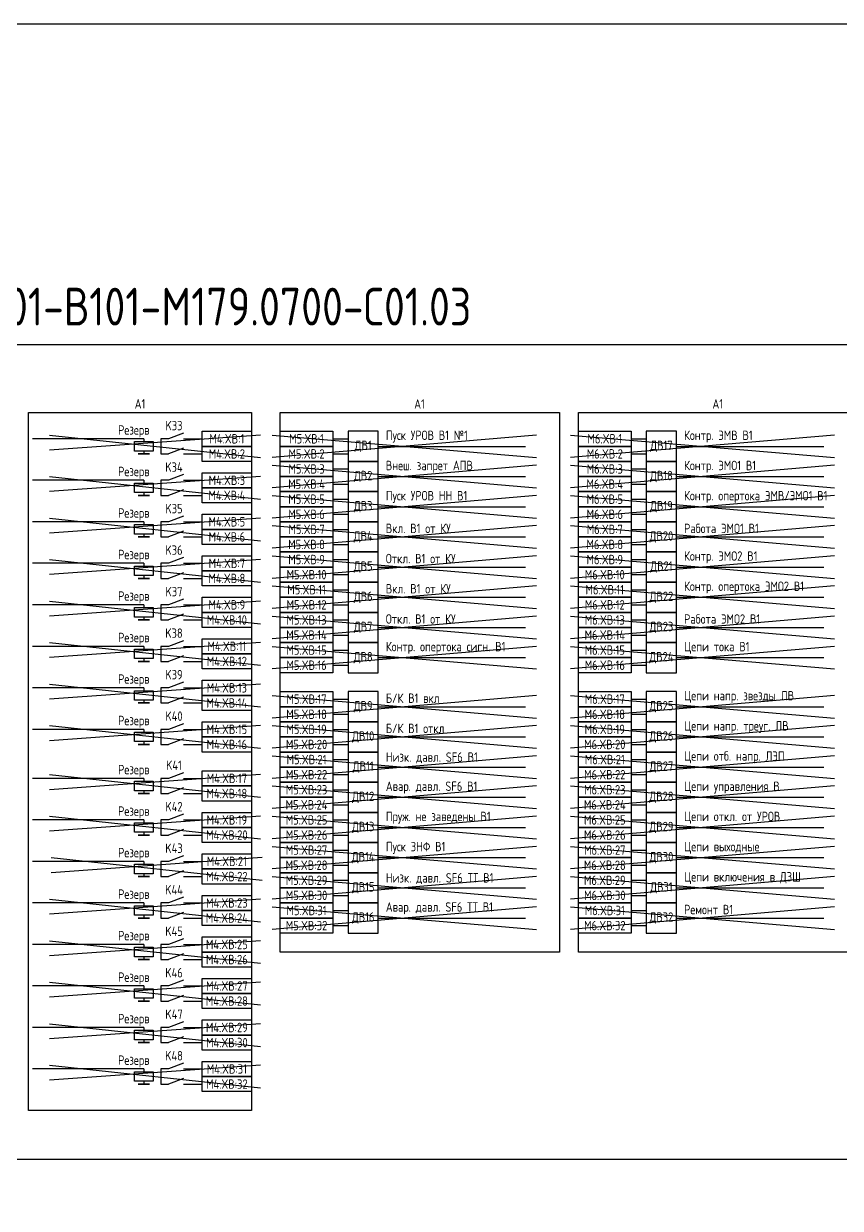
# Model space of a CAD drawing. Header units: millimetres. Extents: x -936 to 3453, y -90 to 618.
# Drawn here: x 232.2 to 448.5, y 304.1 to 618 of the extents above; entities that cross this region are included whole.
import ezdxf

# ---------------------------------------------------------------- set-up
doc = ezdxf.new("R2010")
doc.units = ezdxf.units.MM
doc.styles.add('Gost_type_A', font='GOST_0.TTF')

msp = doc.modelspace()

# ---------------------------------------------------------------- linework, layer by layer
at = {"color": 114, "true_color": 0x139b48}
for p, q in [((239, 509), (294.88, 503)), ((294.88, 509), (239, 505)), ((239, 498), (294.88, 492)), ((294.88, 498), (239, 494)), ((239, 487), (294.88, 481)), ((294.88, 487), (239, 483)), ((239, 476), (294.88, 470)), ((294.88, 476), (239, 472)), ((239, 465), (294.88, 459)), ((294.88, 465), (239, 461)), ((239, 454), (294.88, 448)), ((294.88, 454), (239, 450)), ((239, 443), (294.88, 437)), ((294.88, 443), (239, 439)), ((239, 432), (294.88, 426)), ((294.88, 432), (239, 428)), ((239, 419), (294.88, 413)), ((294.88, 419), (239, 415)), ((239, 408), (294.88, 402)), ((294.88, 408), (239, 404)), ((239.49, 397), (295.37, 391)), ((295.37, 397), (239.49, 393)), ((239, 386), (294.88, 380)), ((294.88, 386), (239, 382)), ((239, 375), (294.88, 369)), ((294.88, 375), (239, 371)), ((239, 364), (294.88, 358)), ((294.88, 364), (239, 360)), ((239, 353), (294.88, 347)), ((294.88, 353), (239, 349)), ((239, 342), (294.88, 336)), ((294.88, 342), (239, 338))]:
    msp.add_line(p, q, dxfattribs=at)
at = {"color": 0, "ltscale": 4.32}
for p, q in [((274.51, 509.5), (270.51, 508)), ((274.51, 505.5), (270.51, 504)), ((274.51, 498.5), (270.51, 497)), ((274.51, 494.5), (270.51, 493)), ((274.51, 487.5), (270.51, 486)), ((274.51, 483.5), (270.51, 482)), ((274.51, 476.5), (270.51, 475)), ((274.51, 472.5), (270.51, 471)), ((274.51, 465.5), (270.51, 464)), ((274.51, 461.5), (270.51, 460)), ((274.51, 454.5), (270.51, 453)), ((274.51, 450.5), (270.51, 449)), ((274.51, 443.5), (270.51, 442)), ((274.51, 439.5), (270.51, 438)), ((274.51, 432.5), (270.51, 431)), ((274.51, 428.5), (270.51, 427)), ((274.51, 419.5), (270.51, 418)), ((274.51, 415.5), (270.51, 414)), ((274.51, 408.5), (270.51, 407)), ((274.51, 404.5), (270.51, 403)), ((274.51, 397.5), (270.51, 396)), ((274.51, 393.5), (270.51, 392)), ((274.51, 386.5), (270.51, 385)), ((274.51, 382.5), (270.51, 381)), ((274.51, 375.5), (270.51, 374)), ((274.51, 371.5), (270.51, 370)), ((274.51, 364.5), (270.51, 363)), ((274.51, 360.5), (270.51, 359)), ((274.51, 353.5), (270.51, 352)), ((274.51, 349.5), (270.51, 348)), ((274.51, 342.5), (270.51, 341)), ((274.51, 338.5), (270.51, 337))]:
    msp.add_line(p, q, dxfattribs=at)
at = {"color": 6}
for p, q in [((298, 509), (368, 503)), ((368, 509), (298, 503)), ((377, 509), (447, 503)), ((447, 509), (377, 503)), ((298, 501), (368, 495)), ((368, 501), (298, 495)), ((377, 501), (447, 495)), ((447, 501), (377, 495)), ((298, 493), (368, 487)), ((368, 493), (298, 487)), ((377, 493), (447, 487)), ((447, 493), (377, 487)), ((298, 485), (368, 479)), ((368, 485), (298, 479)), ((377, 485), (447, 479)), ((447, 485), (377, 479)), ((298, 477), (368, 471)), ((368, 477), (298, 471)), ((377, 477), (447, 471)), ((447, 477), (377, 471)), ((298, 469), (368, 463)), ((368, 469), (298, 463)), ((377, 469), (447, 463)), ((447, 469), (377, 463)), ((298, 461), (368, 455)), ((368, 461), (298, 455)), ((377, 461), (447, 455)), ((447, 461), (377, 455)), ((298, 453), (368, 447)), ((368, 453), (298, 447)), ((377, 453), (447, 447)), ((447, 453), (377, 447)), ((298, 440), (368, 434)), ((368, 440), (298, 434)), ((377, 440), (447, 434)), ((447, 440), (377, 434)), ((298, 432), (368, 426)), ((368, 432), (298, 426)), ((377, 432), (447, 426)), ((447, 432), (377, 426)), ((298, 424), (368, 418)), ((368, 424), (298, 418)), ((377, 424), (447, 418)), ((447, 424), (377, 418)), ((298, 416), (368, 410)), ((368, 416), (298, 410)), ((377, 416), (447, 410)), ((447, 416), (377, 410)), ((298, 408), (368, 402)), ((368, 408), (298, 402)), ((377, 408), (447, 402)), ((447, 408), (377, 402)), ((298, 400), (368, 394)), ((368, 400), (298, 394)), ((377, 400), (447, 394)), ((447, 400), (377, 394)), ((298, 392), (368, 386)), ((368, 392), (298, 386)), ((377, 392), (447, 386)), ((447, 392), (377, 386)), ((298, 384), (368, 378)), ((368, 384), (298, 378)), ((377, 384), (447, 378)), ((447, 384), (377, 378))]:
    msp.add_line(p, q, dxfattribs=at)
at = {"color": 0}
for p, q in [((264.01, 508), (234.51, 508)), ((264.01, 508), (264.01, 507.25)), ((314.12, 508), (318.12, 508)), ((326.12, 506), (365.12, 506)), ((393.12, 508), (397.12, 508)), ((405.12, 506), (444.12, 506)), ((264.01, 504.75), (264.01, 504)), ((314.12, 504), (318.12, 504)), ((393.12, 504), (397.12, 504)), ((314.12, 500), (318.12, 500)), ((393.12, 500), (397.12, 500)), ((264.01, 497), (234.51, 497)), ((264.01, 497), (264.01, 496.25)), ((314.12, 496), (318.12, 496)), ((326.12, 498), (365.12, 498)), ((393.12, 496), (397.12, 496)), ((405.12, 498), (444.12, 498)), ((264.01, 493.75), (264.01, 493)), ((314.12, 492), (318.12, 492)), ((326.12, 490), (365.12, 490)), ((393.12, 492), (397.12, 492)), ((405.12, 490), (444.12, 490)), ((314.12, 488), (318.12, 488)), ((393.12, 488), (397.12, 488)), ((264.01, 486), (234.51, 486)), ((264.01, 486), (264.01, 485.25)), ((314.12, 484), (318.12, 484)), ((393.12, 484), (397.12, 484)), ((264.01, 482.75), (264.01, 482)), ((326.12, 482), (365.12, 482)), ((405.12, 482), (444.12, 482)), ((314.12, 480), (318.12, 480)), ((393.12, 480), (397.12, 480)), ((264.01, 475), (234.51, 475)), ((264.01, 475), (264.01, 474.25)), ((314.12, 476), (318.12, 476)), ((393.12, 476), (397.12, 476)), ((264.01, 471.75), (264.01, 471)), ((314.12, 472), (318.12, 472)), ((326.12, 474), (365.12, 474)), ((393.12, 472), (397.12, 472)), ((405.12, 474), (444.12, 474)), ((314.12, 468), (318.12, 468)), ((393.12, 468), (397.12, 468)), ((326.12, 466), (365.12, 466)), ((405.12, 466), (444.12, 466)), ((264.01, 464), (234.51, 464)), ((264.01, 464), (264.01, 463.25)), ((314.12, 464), (318.12, 464)), ((393.12, 464), (397.12, 464)), ((264.01, 460.75), (264.01, 460)), ((314.12, 460), (318.12, 460)), ((393.12, 460), (397.12, 460)), ((314.12, 456), (318.12, 456)), ((326.12, 458), (365.12, 458)), ((393.12, 456), (397.12, 456)), ((405.12, 458), (444.12, 458)), ((264.01, 453), (234.51, 453)), ((264.01, 453), (264.01, 452.25)), ((264.01, 449.75), (264.01, 449)), ((314.12, 452), (318.12, 452)), ((326.12, 450), (365.12, 450)), ((393.12, 452), (397.12, 452)), ((405.12, 450), (444.12, 450)), ((314.12, 448), (318.12, 448)), ((393.12, 448), (397.12, 448)), ((264.01, 442), (234.51, 442)), ((264.01, 442), (264.01, 441.25)), ((264.01, 438.75), (264.01, 438)), ((314.12, 439), (318.12, 439)), ((326.12, 437), (365.12, 437)), ((393.12, 439), (397.12, 439)), ((405.12, 437), (444.12, 437)), ((314.12, 435), (318.12, 435)), ((393.12, 435), (397.12, 435)), ((264.01, 431), (234.51, 431)), ((264.01, 431), (264.01, 430.25)), ((314.12, 431), (318.12, 431)), ((393.12, 431), (397.12, 431)), ((264.01, 427.75), (264.01, 427)), ((314.12, 427), (318.12, 427)), ((326.12, 429), (365.12, 429)), ((393.12, 427), (397.12, 427)), ((405.12, 429), (444.12, 429)), ((314.12, 423), (318.12, 423)), ((326.12, 421), (365.12, 421)), ((393.12, 423), (397.12, 423)), ((405.12, 421), (444.12, 421)), ((264.01, 418), (234.51, 418)), ((264.01, 418), (264.01, 417.25)), ((314.12, 419), (318.12, 419)), ((393.12, 419), (397.12, 419)), ((264.01, 414.75), (264.01, 414)), ((314.12, 415), (318.12, 415)), ((393.12, 415), (397.12, 415)), ((326.12, 413), (365.12, 413)), ((405.12, 413), (444.12, 413)), ((314.12, 411), (318.12, 411)), ((393.12, 411), (397.12, 411)), ((264.01, 407), (234.51, 407)), ((264.01, 407), (264.01, 406.25)), ((314.12, 407), (318.12, 407)), ((326.12, 405), (365.12, 405)), ((393.12, 407), (397.12, 407)), ((405.12, 405), (444.12, 405)), ((264.01, 403.75), (264.01, 403)), ((314.12, 403), (318.12, 403)), ((393.12, 403), (397.12, 403)), ((314.12, 399), (318.12, 399)), ((393.12, 399), (397.12, 399)), ((264.01, 396), (234.51, 396)), ((264.01, 396), (264.01, 395.25)), ((326.12, 397), (365.12, 397)), ((405.12, 397), (444.12, 397)), ((264.01, 392.75), (264.01, 392)), ((314.12, 395), (318.12, 395)), ((393.12, 395), (397.12, 395)), ((314.12, 391), (318.12, 391)), ((393.12, 391), (397.12, 391)), ((314.12, 387), (318.12, 387)), ((326.12, 389), (365.12, 389)), ((393.12, 387), (397.12, 387)), ((405.12, 389), (444.12, 389)), ((264.01, 385), (234.51, 385)), ((264.01, 385), (264.01, 384.25)), ((314.12, 383), (318.12, 383)), ((393.12, 383), (397.12, 383)), ((264.01, 381.75), (264.01, 381)), ((326.12, 381), (365.12, 381)), ((405.12, 381), (444.12, 381)), ((314.12, 379), (318.12, 379)), ((393.12, 379), (397.12, 379)), ((264.01, 374), (234.51, 374)), ((264.01, 374), (264.01, 373.25)), ((264.01, 370.75), (264.01, 370)), ((264.01, 363), (234.51, 363)), ((264.01, 363), (264.01, 362.25)), ((264.01, 359.75), (264.01, 359)), ((264.01, 352), (234.51, 352)), ((264.01, 352), (264.01, 351.25)), ((264.01, 348.75), (264.01, 348)), ((264.01, 341), (234.51, 341)), ((264.01, 341), (264.01, 340.25)), ((264.01, 337.75), (264.01, 337))]:
    msp.add_line(p, q, dxfattribs=at)
at = {"color": 0, "ltscale": 1.08}
for p, q in [((270.51, 508), (268.51, 508)), ((268.51, 508), (268.51, 504)), ((274.51, 508), (279.51, 508)), ((268.51, 504), (270.51, 504)), ((274.51, 504), (279.51, 504)), ((270.51, 497), (268.51, 497)), ((268.51, 497), (268.51, 493)), ((274.51, 497), (279.51, 497)), ((268.51, 493), (270.51, 493)), ((274.51, 493), (279.51, 493)), ((270.51, 486), (268.51, 486)), ((268.51, 486), (268.51, 482)), ((274.51, 486), (279.51, 486)), ((268.51, 482), (270.51, 482)), ((274.51, 482), (279.51, 482)), ((270.51, 475), (268.51, 475)), ((268.51, 475), (268.51, 471)), ((274.51, 475), (279.51, 475)), ((268.51, 471), (270.51, 471)), ((274.51, 471), (279.51, 471)), ((270.51, 464), (268.51, 464)), ((268.51, 464), (268.51, 460)), ((274.51, 464), (279.51, 464)), ((268.51, 460), (270.51, 460)), ((274.51, 460), (279.51, 460)), ((270.51, 453), (268.51, 453)), ((268.51, 453), (268.51, 449)), ((274.51, 453), (279.51, 453)), ((268.51, 449), (270.51, 449)), ((274.51, 449), (279.51, 449)), ((270.51, 442), (268.51, 442)), ((268.51, 442), (268.51, 438)), ((274.51, 442), (279.51, 442)), ((268.51, 438), (270.51, 438)), ((274.51, 438), (279.51, 438)), ((270.51, 431), (268.51, 431)), ((268.51, 431), (268.51, 427)), ((274.51, 431), (279.51, 431)), ((268.51, 427), (270.51, 427)), ((274.51, 427), (279.51, 427)), ((270.51, 418), (268.51, 418)), ((268.51, 418), (268.51, 414)), ((274.51, 418), (279.51, 418)), ((268.51, 414), (270.51, 414)), ((274.51, 414), (279.51, 414)), ((270.51, 407), (268.51, 407)), ((268.51, 407), (268.51, 403)), ((274.51, 407), (279.51, 407)), ((268.51, 403), (270.51, 403)), ((274.51, 403), (279.51, 403)), ((270.51, 396), (268.51, 396)), ((268.51, 396), (268.51, 392)), ((274.51, 396), (279.51, 396)), ((268.51, 392), (270.51, 392)), ((274.51, 392), (279.51, 392)), ((270.51, 385), (268.51, 385)), ((268.51, 385), (268.51, 381)), ((274.51, 385), (279.51, 385)), ((268.51, 381), (270.51, 381)), ((274.51, 381), (279.51, 381)), ((270.51, 374), (268.51, 374)), ((268.51, 374), (268.51, 370)), ((274.51, 374), (279.51, 374)), ((268.51, 370), (270.51, 370)), ((274.51, 370), (279.51, 370)), ((270.51, 363), (268.51, 363)), ((268.51, 363), (268.51, 359)), ((274.51, 363), (279.51, 363)), ((268.51, 359), (270.51, 359)), ((274.51, 359), (279.51, 359)), ((270.51, 352), (268.51, 352)), ((268.51, 352), (268.51, 348)), ((274.51, 352), (279.51, 352)), ((268.51, 348), (270.51, 348)), ((274.51, 348), (279.51, 348)), ((270.51, 341), (268.51, 341)), ((268.51, 341), (268.51, 337)), ((274.51, 341), (279.51, 341)), ((268.51, 337), (270.51, 337)), ((274.51, 337), (279.51, 337))]:
    msp.add_line(p, q, dxfattribs=at)
for points in [[(-936, 618), (3453, 618), (3453, -90), (-936, -90)], [(0, 533), (765.72, 533), (765.72, 317), (0, 317)]]:
    msp.add_lwpolyline(points, close=True)
at = {"color": 0}
for points in [[(233.51, 515), (292.51, 515), (292.51, 330), (233.51, 330)], [(300.12, 515), (374.12, 515), (374.12, 372), (300.12, 372)], [(379.12, 515), (453.12, 515), (453.12, 372), (379.12, 372)], [(279.51, 510), (292.51, 510), (292.51, 506), (279.51, 506)], [(300.12, 510), (314.12, 510), (314.12, 506), (300.12, 506)], [(379.12, 510), (393.12, 510), (393.12, 506), (379.12, 506)], [(266.51, 507.25), (266.51, 504.75), (261.51, 504.75), (261.51, 507.25)], [(279.51, 506), (292.51, 506), (292.51, 502), (279.51, 502)], [(300.12, 506), (314.12, 506), (314.12, 502), (300.12, 502)], [(379.12, 506), (393.12, 506), (393.12, 502), (379.12, 502)], [(265.51, 504), (262.51, 504)], [(300.12, 502), (314.12, 502), (314.12, 498), (300.12, 498)], [(379.12, 502), (393.12, 502), (393.12, 498), (379.12, 498)], [(266.51, 496.25), (266.51, 493.75), (261.51, 493.75), (261.51, 496.25)], [(279.51, 499), (292.51, 499), (292.51, 495), (279.51, 495)], [(300.12, 498), (314.12, 498), (314.12, 494), (300.12, 494)], [(379.12, 498), (393.12, 498), (393.12, 494), (379.12, 494)], [(265.51, 493), (262.51, 493)], [(279.51, 495), (292.51, 495), (292.51, 491), (279.51, 491)], [(300.12, 494), (314.12, 494), (314.12, 490), (300.12, 490)], [(379.12, 494), (393.12, 494), (393.12, 490), (379.12, 490)], [(300.12, 490), (314.12, 490), (314.12, 486), (300.12, 486)], [(379.12, 490), (393.12, 490), (393.12, 486), (379.12, 486)], [(279.51, 488), (292.51, 488), (292.51, 484), (279.51, 484)], [(266.51, 485.25), (266.51, 482.75), (261.51, 482.75), (261.51, 485.25)], [(279.51, 484), (292.51, 484), (292.51, 480), (279.51, 480)], [(300.12, 486), (314.12, 486), (314.12, 482), (300.12, 482)], [(379.12, 486), (393.12, 486), (393.12, 482), (379.12, 482)], [(265.51, 482), (262.51, 482)], [(300.12, 482), (314.12, 482), (314.12, 478), (300.12, 478)], [(379.12, 482), (393.12, 482), (393.12, 478), (379.12, 478)], [(300.12, 478), (314.12, 478), (314.12, 474), (300.12, 474)], [(379.12, 478), (393.12, 478), (393.12, 474), (379.12, 474)], [(266.51, 474.25), (266.51, 471.75), (261.51, 471.75), (261.51, 474.25)], [(279.51, 477), (292.51, 477), (292.51, 473), (279.51, 473)], [(265.51, 471), (262.51, 471)], [(279.51, 473), (292.51, 473), (292.51, 469), (279.51, 469)], [(300.12, 474), (314.12, 474), (314.12, 470), (300.12, 470)], [(379.12, 474), (393.12, 474), (393.12, 470), (379.12, 470)], [(300.12, 470), (314.12, 470), (314.12, 466), (300.12, 466)], [(379.12, 470), (393.12, 470), (393.12, 466), (379.12, 466)], [(279.51, 466), (292.51, 466), (292.51, 462), (279.51, 462)], [(300.12, 466), (314.12, 466), (314.12, 462), (300.12, 462)], [(379.12, 466), (393.12, 466), (393.12, 462), (379.12, 462)], [(266.51, 463.25), (266.51, 460.75), (261.51, 460.75), (261.51, 463.25)], [(279.51, 462), (292.51, 462), (292.51, 458), (279.51, 458)], [(300.12, 462), (314.12, 462), (314.12, 458), (300.12, 458)], [(379.12, 462), (393.12, 462), (393.12, 458), (379.12, 458)], [(265.51, 460), (262.51, 460)], [(300.12, 458), (314.12, 458), (314.12, 454), (300.12, 454)], [(379.12, 458), (393.12, 458), (393.12, 454), (379.12, 454)], [(266.51, 452.25), (266.51, 449.75), (261.51, 449.75), (261.51, 452.25)], [(279.51, 455), (292.51, 455), (292.51, 451), (279.51, 451)], [(300.12, 454), (314.12, 454), (314.12, 450), (300.12, 450)], [(379.12, 454), (393.12, 454), (393.12, 450), (379.12, 450)], [(265.51, 449), (262.51, 449)], [(279.51, 451), (292.51, 451), (292.51, 447), (279.51, 447)], [(300.12, 450), (314.12, 450), (314.12, 446), (300.12, 446)], [(379.12, 450), (393.12, 450), (393.12, 446), (379.12, 446)], [(279.51, 444), (292.51, 444), (292.51, 440), (279.51, 440)], [(266.51, 441.25), (266.51, 438.75), (261.51, 438.75), (261.51, 441.25)], [(279.51, 440), (292.51, 440), (292.51, 436), (279.51, 436)], [(300.12, 441), (314.12, 441), (314.12, 437), (300.12, 437)], [(379.12, 441), (393.12, 441), (393.12, 437), (379.12, 437)], [(265.51, 438), (262.51, 438)], [(300.12, 437), (314.12, 437), (314.12, 433), (300.12, 433)], [(379.12, 437), (393.12, 437), (393.12, 433), (379.12, 433)], [(266.51, 430.25), (266.51, 427.75), (261.51, 427.75), (261.51, 430.25)], [(279.51, 433), (292.51, 433), (292.51, 429), (279.51, 429)], [(300.12, 433), (314.12, 433), (314.12, 429), (300.12, 429)], [(379.12, 433), (393.12, 433), (393.12, 429), (379.12, 429)], [(265.51, 427), (262.51, 427)], [(279.51, 429), (292.51, 429), (292.51, 425), (279.51, 425)], [(300.12, 429), (314.12, 429), (314.12, 425), (300.12, 425)], [(379.12, 429), (393.12, 429), (393.12, 425), (379.12, 425)], [(300.12, 425), (314.12, 425), (314.12, 421), (300.12, 421)], [(379.12, 425), (393.12, 425), (393.12, 421), (379.12, 421)], [(300.12, 421), (314.12, 421), (314.12, 417), (300.12, 417)], [(379.12, 421), (393.12, 421), (393.12, 417), (379.12, 417)], [(279.51, 420), (292.51, 420), (292.51, 416), (279.51, 416)], [(266.51, 417.25), (266.51, 414.75), (261.51, 414.75), (261.51, 417.25)], [(279.51, 416), (292.51, 416), (292.51, 412), (279.51, 412)], [(300.12, 417), (314.12, 417), (314.12, 413), (300.12, 413)], [(379.12, 417), (393.12, 417), (393.12, 413), (379.12, 413)], [(265.51, 414), (262.51, 414)], [(300.12, 413), (314.12, 413), (314.12, 409), (300.12, 409)], [(379.12, 413), (393.12, 413), (393.12, 409), (379.12, 409)], [(279.51, 409), (292.51, 409), (292.51, 405), (279.51, 405)], [(300.12, 409), (314.12, 409), (314.12, 405), (300.12, 405)], [(379.12, 409), (393.12, 409), (393.12, 405), (379.12, 405)], [(266.51, 406.25), (266.51, 403.75), (261.51, 403.75), (261.51, 406.25)], [(279.51, 405), (292.51, 405), (292.51, 401), (279.51, 401)], [(300.12, 405), (314.12, 405), (314.12, 401), (300.12, 401)], [(379.12, 405), (393.12, 405), (393.12, 401), (379.12, 401)], [(265.51, 403), (262.51, 403)], [(300.12, 401), (314.12, 401), (314.12, 397), (300.12, 397)], [(379.12, 401), (393.12, 401), (393.12, 397), (379.12, 397)], [(279.51, 398), (292.51, 398), (292.51, 394), (279.51, 394)], [(300.12, 397), (314.12, 397), (314.12, 393), (300.12, 393)], [(379.12, 397), (393.12, 397), (393.12, 393), (379.12, 393)], [(266.51, 395.25), (266.51, 392.75), (261.51, 392.75), (261.51, 395.25)], [(279.51, 394), (292.51, 394), (292.51, 390), (279.51, 390)], [(300.12, 393), (314.12, 393), (314.12, 389), (300.12, 389)], [(379.12, 393), (393.12, 393), (393.12, 389), (379.12, 389)], [(265.51, 392), (262.51, 392)], [(279.51, 387), (292.51, 387), (292.51, 383), (279.51, 383)], [(300.12, 389), (314.12, 389), (314.12, 385), (300.12, 385)], [(379.12, 389), (393.12, 389), (393.12, 385), (379.12, 385)], [(266.51, 384.25), (266.51, 381.75), (261.51, 381.75), (261.51, 384.25)], [(279.51, 383), (292.51, 383), (292.51, 379), (279.51, 379)], [(300.12, 385), (314.12, 385), (314.12, 381), (300.12, 381)], [(379.12, 385), (393.12, 385), (393.12, 381), (379.12, 381)], [(265.51, 381), (262.51, 381)], [(300.12, 381), (314.12, 381), (314.12, 377), (300.12, 377)], [(379.12, 381), (393.12, 381), (393.12, 377), (379.12, 377)], [(279.51, 376), (292.51, 376), (292.51, 372), (279.51, 372)], [(266.51, 373.25), (266.51, 370.75), (261.51, 370.75), (261.51, 373.25)], [(279.51, 372), (292.51, 372), (292.51, 368), (279.51, 368)], [(265.51, 370), (262.51, 370)], [(279.51, 365), (292.51, 365), (292.51, 361), (279.51, 361)], [(266.51, 362.25), (266.51, 359.75), (261.51, 359.75), (261.51, 362.25)], [(265.51, 359), (262.51, 359)], [(279.51, 361), (292.51, 361), (292.51, 357), (279.51, 357)], [(279.51, 354), (292.51, 354), (292.51, 350), (279.51, 350)], [(266.51, 351.25), (266.51, 348.75), (261.51, 348.75), (261.51, 351.25)], [(279.51, 350), (292.51, 350), (292.51, 346), (279.51, 346)], [(265.51, 348), (262.51, 348)], [(279.51, 343), (292.51, 343), (292.51, 339), (279.51, 339)], [(266.51, 340.25), (266.51, 337.75), (261.51, 337.75), (261.51, 340.25)], [(265.51, 337), (262.51, 337)], [(279.51, 339), (292.51, 339), (292.51, 335), (279.51, 335)]]:
    msp.add_lwpolyline(points, close=True, dxfattribs=at)
at = {"color": 0, "ltscale": 4}
for points in [[(318.12, 502), (326.12, 502), (326.12, 510), (318.12, 510)], [(397.12, 502), (405.12, 502), (405.12, 510), (397.12, 510)], [(318.12, 494), (326.12, 494), (326.12, 502), (318.12, 502)], [(397.12, 494), (405.12, 494), (405.12, 502), (397.12, 502)], [(318.12, 486), (326.12, 486), (326.12, 494), (318.12, 494)], [(397.12, 486), (405.12, 486), (405.12, 494), (397.12, 494)], [(318.12, 478), (326.12, 478), (326.12, 486), (318.12, 486)], [(397.12, 478), (405.12, 478), (405.12, 486), (397.12, 486)], [(318.12, 470), (326.12, 470), (326.12, 478), (318.12, 478)], [(397.12, 470), (405.12, 470), (405.12, 478), (397.12, 478)], [(318.12, 462), (326.12, 462), (326.12, 470), (318.12, 470)], [(397.12, 462), (405.12, 462), (405.12, 470), (397.12, 470)], [(318.12, 454), (326.12, 454), (326.12, 462), (318.12, 462)], [(397.12, 454), (405.12, 454), (405.12, 462), (397.12, 462)], [(318.12, 446), (326.12, 446), (326.12, 454), (318.12, 454)], [(397.12, 446), (405.12, 446), (405.12, 454), (397.12, 454)], [(318.12, 433), (326.12, 433), (326.12, 441), (318.12, 441)], [(397.12, 433), (405.12, 433), (405.12, 441), (397.12, 441)], [(318.12, 425), (326.12, 425), (326.12, 433), (318.12, 433)], [(397.12, 425), (405.12, 425), (405.12, 433), (397.12, 433)], [(318.12, 417), (326.12, 417), (326.12, 425), (318.12, 425)], [(397.12, 417), (405.12, 417), (405.12, 425), (397.12, 425)], [(318.12, 409), (326.12, 409), (326.12, 417), (318.12, 417)], [(397.12, 409), (405.12, 409), (405.12, 417), (397.12, 417)], [(318.12, 401), (326.12, 401), (326.12, 409), (318.12, 409)], [(397.12, 401), (405.12, 401), (405.12, 409), (397.12, 409)], [(318.12, 393), (326.12, 393), (326.12, 401), (318.12, 401)], [(397.12, 393), (405.12, 393), (405.12, 401), (397.12, 401)], [(318.12, 385), (326.12, 385), (326.12, 393), (318.12, 393)], [(397.12, 385), (405.12, 385), (405.12, 393), (397.12, 393)], [(318.12, 377), (326.12, 377), (326.12, 385), (318.12, 385)], [(397.12, 377), (405.12, 377), (405.12, 385), (397.12, 385)]]:
    msp.add_lwpolyline(points, close=True, dxfattribs=at)

# ---------------------------------------------------------------- texts
at = {"insert": (0, 538), "char_height": 10, "width": 855, "attachment_point": 7, "line_spacing_factor": 0.9, "style": 'Gost_type_A'}
msp.add_mtext('ЮНИТ-М514-ЛВ101\\PЮНИТ-М514-ЛВ-Р102-К103-К103-К103-В101-В101-В101-М179.0700-С01.03', dxfattribs=at)
at = {"color": 0, "char_height": 2.5, "attachment_point": 8, "line_spacing_factor": 0.9, "style": 'Gost_type_A'}
for insert, width in [((263.01, 516), 59), ((337.05, 516), 73.8762), ((416.05, 516), 73.8762)]:
    msp.add_mtext('A1', dxfattribs=dict(at, insert=insert, width=width))
at = {"color": 0, "char_height": 2.5, "style": 'Gost_type_A'}
for s, insert, width, attachment_point in [('K33', (272.01, 511.5), 5, 5), ('Резерв', (265.51, 510), 31.0015, 6), ('M4.XВ:1', (286.01, 508), 13, 5), ('M5.XВ:1', (307.12, 508), 14, 5), ('Пуск УРОВ В1 №1', (328.12, 507), 29.668, 7), ('M6.XВ:1', (386.12, 508), 14, 5), ('Контр. ЭМВ В1', (407.12, 507), 35.7119, 7), ('ДВ1', (322.12, 506), 7.9998, 5), ('ДВ17', (401.12, 506), 7.9998, 5), ('M4.XВ:2', (286.01, 504), 13, 5), ('M5.XВ:2', (307.12, 504), 14, 5), ('M6.XВ:2', (386.12, 504), 14, 5), ('Резерв', (265.51, 499), 31.0015, 6), ('K34', (272.01, 500.5), 5, 5), ('M5.XВ:3', (307.12, 500), 14, 5), ('ДВ2', (322.12, 498), 7.9998, 5), ('Внеш. запрет АПВ', (328.12, 499), 30.6324, 7), ('M6.XВ:3', (386.12, 500), 14, 5), ('ДВ18', (401.12, 498), 7.9998, 5), ('Контр. ЭМО1 В1', (407.12, 499), 39.8419, 7), ('M4.XВ:3', (286.01, 497), 13, 5), ('M5.XВ:4', (307.12, 496), 14, 5), ('M6.XВ:4', (386.12, 496), 14, 5), ('M4.XВ:4', (286.01, 493), 13, 5), ('M5.XВ:5', (307.12, 492), 14, 5), ('Пуск УРОВ НН В1', (328.12, 491), 30.6324, 7), ('M6.XВ:5', (386.12, 492), 14, 5), ('Контр. опертока ЭМВ/ЭМО1 В1', (407.12, 491), 43.0401, 7), ('K35', (272.01, 489.5), 5, 5), ('ДВ3', (322.12, 490), 7.9998, 5), ('ДВ19', (401.12, 490), 7.9998, 5), ('Резерв', (265.51, 488), 31.0015, 6), ('M4.XВ:5', (286.01, 486), 13, 5), ('M5.XВ:6', (307.12, 488), 14, 5), ('M6.XВ:6', (386.12, 488), 14, 5), ('M5.XВ:7', (307.12, 484), 14, 5), ('ДВ4', (322.12, 482), 7.9998, 5), ('Вкл. В1 от КУ', (328.12, 483), 27.8465, 7), ('M6.XВ:7', (386.12, 484), 14, 5), ('ДВ20', (401.12, 482), 7.9998, 5), ('Работа ЭМО1 В1', (407.12, 483), 27.8465, 7), ('M4.XВ:6', (286.01, 482), 13, 5), ('M5.XВ:8', (307.12, 480), 14, 5), ('M6.XВ:8', (386.12, 480), 14, 5), ('Резерв', (265.51, 477), 31.0015, 6), ('K36', (272.01, 478.5), 5, 5), ('M5.XВ:9', (307.12, 476), 14, 5), ('Откл. В1 от КУ', (328.12, 475), 27.8465, 7), ('M6.XВ:9', (386.12, 476), 14, 5), ('Контр. ЭМО2 В1', (407.12, 475), 33.4848, 7), ('M4.XВ:7', (286.01, 475), 13, 5), ('ДВ5', (322.12, 474), 7.9998, 5), ('ДВ21', (401.12, 474), 7.9998, 5), ('M4.XВ:8', (286.01, 471), 13, 5), ('M5.XВ:10', (307.12, 472), 14, 5), ('M6.XВ:10', (386.12, 472), 14, 5), ('K37', (272.01, 467.5), 5, 5), ('M5.XВ:11', (307.12, 468), 14, 5), ('Вкл. В1 от КУ', (328.12, 467), 27.8465, 7), ('M6.XВ:11', (386.12, 468), 14, 5), ('Контр. опертока ЭМО2 В1', (407.12, 467), 35.3544, 7), ('Резерв', (265.51, 466), 31.0015, 6), ('M4.XВ:9', (286.01, 464), 13, 5), ('M5.XВ:12', (307.12, 464), 14, 5), ('ДВ6', (322.12, 466), 7.9998, 5), ('M6.XВ:12', (386.12, 464), 14, 5), ('ДВ22', (401.12, 466), 7.9998, 5), ('Откл. В1 от КУ', (328.12, 459), 27.8465, 7), ('Работа ЭМО2 В1', (407.12, 459), 27.8465, 7), ('M4.XВ:10', (286.01, 460), 13, 5), ('M5.XВ:13', (307.12, 460), 14, 5), ('ДВ7', (322.12, 458), 7.9998, 5), ('M6.XВ:13', (386.12, 460), 14, 5), ('ДВ23', (401.12, 458), 7.9998, 5), ('Резерв', (265.51, 455), 31.0015, 6), ('K38', (272.01, 456.5), 5, 5), ('M5.XВ:14', (307.12, 456), 14, 5), ('M6.XВ:14', (386.12, 456), 14, 5), ('M4.XВ:11', (286.01, 453), 13, 5), ('M5.XВ:15', (307.12, 452), 14, 5), ('Контр. опертока сигн. В1', (328.12, 451), 37.8684, 7), ('M6.XВ:15', (386.12, 452), 14, 5), ('Цепи тока В1 ', (407.12, 451), 27.8465, 7), ('M4.XВ:12', (286.01, 449), 13, 5), ('M5.XВ:16', (307.12, 448), 14, 5), ('ДВ8', (322.12, 450), 7.9998, 5), ('M6.XВ:16', (386.12, 448), 14, 5), ('ДВ24', (401.12, 450), 7.9998, 5), ('K39', (272.01, 445.5), 5, 5), ('Резерв', (265.51, 444), 31.0015, 6), ('M4.XВ:13', (286.01, 442), 13, 5), ('M5.XВ:17', (307.12, 439), 14, 5), ('Б/К В1 вкл', (328.12, 438), 27.8465, 7), ('M6.XВ:17', (386.12, 439), 14, 5), ('Цепи напр. звезды ЛВ', (407.12, 438), 27.8465, 7), ('M4.XВ:14', (286.01, 438), 13, 5), ('ДВ9', (322.12, 437), 7.9998, 5), ('ДВ25', (401.12, 437), 7.9998, 5), ('Резерв', (265.51, 433), 31.0015, 6), ('K40', (272.01, 434.5), 5, 5), ('M5.XВ:18', (307.12, 435), 14, 5), ('M6.XВ:18', (386.12, 435), 14, 5), ('M4.XВ:15', (286.01, 431), 13, 5), ('M5.XВ:19', (307.12, 431), 14, 5), ('ДВ10', (322.12, 429), 7.9998, 5), ('Б/К В1 откл', (328.12, 430), 39.1584, 7), ('M6.XВ:19', (386.12, 431), 14, 5), ('ДВ26', (401.12, 429), 7.9998, 5), ('Цепи напр. треуг. ЛВ', (407.12, 430), 27.8465, 7), ('M4.XВ:16', (286.01, 427), 13, 5), ('M5.XВ:20', (307.12, 427), 14, 5), ('M6.XВ:20', (386.12, 427), 14, 5), ('M5.XВ:21', (307.12, 423), 14, 5), ('Низк. давл. SF6 В1', (328.12, 422), 27.8465, 7), ('M6.XВ:21', (386.12, 423), 14, 5), ('Цепи отб. напр. ЛЭП', (407.12, 422), 35.933, 7), ('Резерв', (265.51, 420), 31.0015, 6), ('K41', (272.01, 421.5), 5, 5), ('ДВ11', (322.12, 421), 7.9998, 5), ('ДВ27', (401.12, 421), 7.9998, 5), ('M4.XВ:17', (286.01, 418), 13, 5), ('M5.XВ:22', (307.12, 419), 14, 5), ('M6.XВ:22', (386.12, 419), 14, 5), ('M4.XВ:18', (286.01, 414), 13, 5), ('M5.XВ:23', (307.12, 415), 14, 5), ('ДВ12', (322.12, 413), 7.9998, 5), ('Авар. давл. SF6 В1', (328.12, 414), 36.4793, 7), ('M6.XВ:23', (386.12, 415), 14, 5), ('ДВ28', (401.12, 413), 7.9998, 5), ('Цепи управления В', (407.12, 414), 41.868, 7), ('K42', (272.01, 410.5), 5, 5), ('M5.XВ:24', (307.12, 411), 14, 5), ('M6.XВ:24', (386.12, 411), 14, 5), ('Резерв', (265.51, 409), 31.0015, 6), ('M4.XВ:19', (286.01, 407), 13, 5), ('M5.XВ:25', (307.12, 407), 14, 5), ('Пруж. не заведены В1', (328.12, 406), 27.8465, 7), ('M6.XВ:25', (386.12, 407), 14, 5), ('Цепи откл. от УРОВ', (407.12, 406), 42.9636, 7), ('ДВ13', (322.12, 405), 7.9998, 5), ('ДВ29', (401.12, 405), 7.9998, 5), ('M4.XВ:20', (286.01, 403), 13, 5), ('M5.XВ:26', (307.12, 403), 14, 5), ('M6.XВ:26', (386.12, 403), 14, 5), ('Резерв', (265.51, 398), 31.0015, 6), ('K43', (272.01, 399.5), 5, 5), ('M5.XВ:27', (307.12, 399), 14, 5), ('Пуск ЗНФ В1', (328.12, 398), 35.3878, 7), ('M6.XВ:27', (386.12, 399), 14, 5), ('Цепи выходные', (407.12, 398), 40.0707, 7), ('M4.XВ:21', (286.01, 396), 13, 5), ('M5.XВ:28', (307.12, 395), 14, 5), ('ДВ14', (322.12, 397), 7.9998, 5), ('M6.XВ:28', (386.12, 395), 14, 5), ('ДВ30', (401.12, 397), 7.9998, 5), ('M4.XВ:22', (286.01, 392), 13, 5), ('Низк. давл. SF6 ТТ В1', (328.12, 390), 27.8465, 7), ('Цепи включения в ДЗШ', (407.12, 390), 38, 7), ('K44', (272.01, 388.5), 5, 5), ('M5.XВ:29', (307.12, 391), 14, 5), ('ДВ15', (322.12, 389), 7.9998, 5), ('M6.XВ:29', (386.12, 391), 14, 5), ('ДВ31', (401.12, 389), 7.9998, 5), ('Резерв', (265.51, 387), 31.0015, 6), ('M4.XВ:23', (286.01, 385), 13, 5), ('M5.XВ:30', (307.12, 387), 14, 5), ('M6.XВ:30', (386.12, 387), 14, 5), ('M5.XВ:31', (307.12, 383), 14, 5), ('Авар. давл. SF6 ТТ В1', (328.12, 382), 40.0514, 7), ('M6.XВ:31', (386.12, 383), 14, 5), ('Ремонт В1', (407.12, 382), 37, 7), ('M4.XВ:24', (286.01, 381), 13, 5), ('M5.XВ:32', (307.12, 379), 14, 5), ('ДВ16', (322.12, 381), 7.9998, 5), ('M6.XВ:32', (386.12, 379), 14, 5), ('ДВ32', (401.12, 381), 7.9998, 5), ('Резерв', (265.51, 376), 31.0015, 6), ('K45', (272.01, 377.5), 5, 5), ('M4.XВ:25', (286.01, 374), 13, 5), ('M4.XВ:26', (286.01, 370), 13, 5), ('K46', (272.01, 366.5), 5, 5), ('Резерв', (265.51, 365), 31.0015, 6), ('M4.XВ:27', (286.01, 363), 13, 5), ('M4.XВ:28', (286.01, 359), 13, 5), ('Резерв', (265.51, 354), 31.0015, 6), ('K47', (272.01, 355.5), 5, 5), ('M4.XВ:29', (286.01, 352), 13, 5), ('M4.XВ:30', (286.01, 348), 13, 5), ('K48', (272.01, 344.5), 5, 5), ('Резерв', (265.51, 343), 31.0015, 6), ('M4.XВ:31', (286.01, 341), 13, 5), ('M4.XВ:32', (286.01, 337), 13, 5)]:
    msp.add_mtext(s, dxfattribs=dict(at, insert=insert, width=width, attachment_point=attachment_point))

doc.saveas('drawing.dxf')
